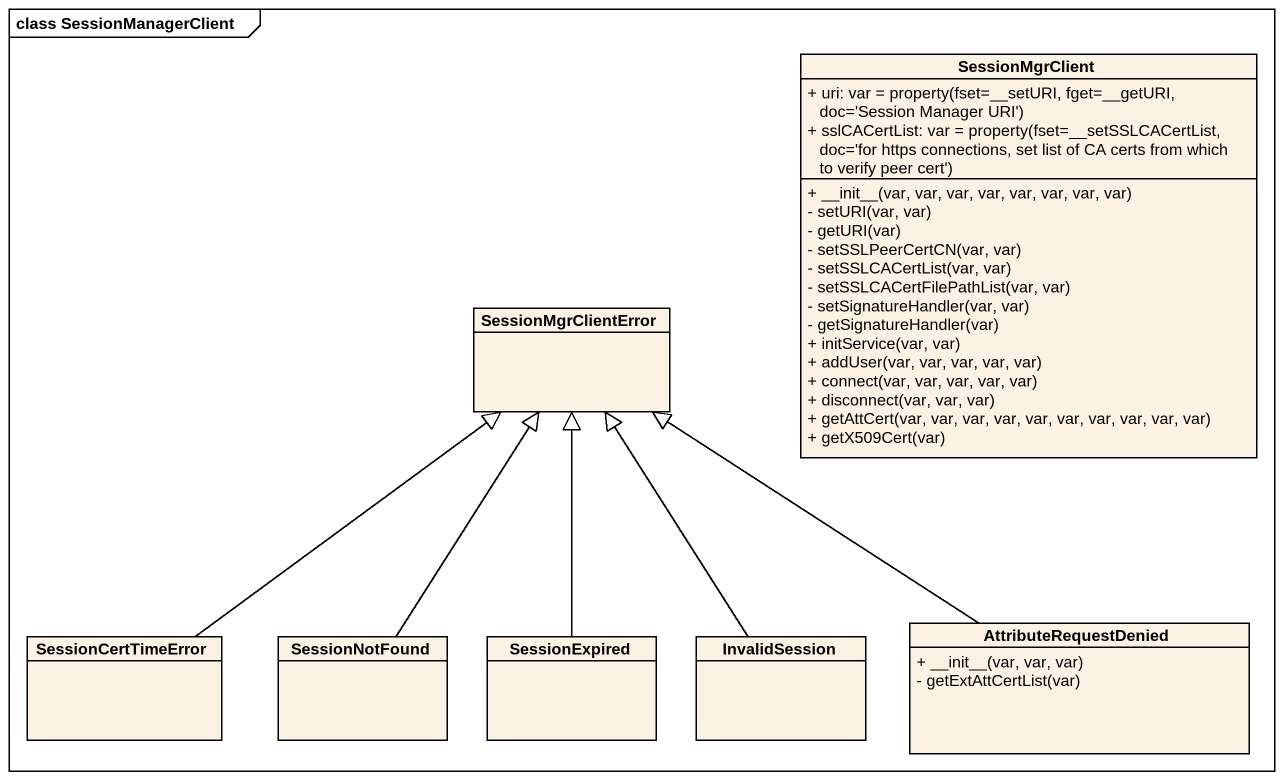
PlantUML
@startuml
mainframe class SessionManagerClient
hide circle
hide empty members
skinparam classAttributeIconSize 0
class SessionMgrClient {
  {field} + uri: var = property(fset=~__setURI, fget=~__getURI, doc='Session Manager URI')
  {field} + sslCACertList: var = property(fset=__setSSLCACertList, doc='for https connections, set list of CA certs from which to verify peer cert')
  + ~__init~__(var, var, var, var, var, var, var, var)
  - setURI(var, var)
  - getURI(var)
  - setSSLPeerCertCN(var, var)
  - setSSLCACertList(var, var)
  - setSSLCACertFilePathList(var, var)
  - setSignatureHandler(var, var)
  - getSignatureHandler(var)
  + initService(var, var)
  + addUser(var, var, var, var, var)
  + connect(var, var, var, var, var)
  + disconnect(var, var, var)
  + getAttCert(var, var, var, var, var, var, var, var, var, var)
  + getX509Cert(var)
}
class SessionMgrClientError
class SessionCertTimeError
class SessionNotFound
class SessionExpired
class InvalidSession
class AttributeRequestDenied {
  + ~__init~__(var, var, var)
  - getExtAttCertList(var)
}
SessionCertTimeError -up-|> SessionMgrClientError
SessionNotFound -up-|> SessionMgrClientError
SessionExpired -up-|> SessionMgrClientError
InvalidSession -up-|> SessionMgrClientError
AttributeRequestDenied -up-|> SessionMgrClientError
@enduml
